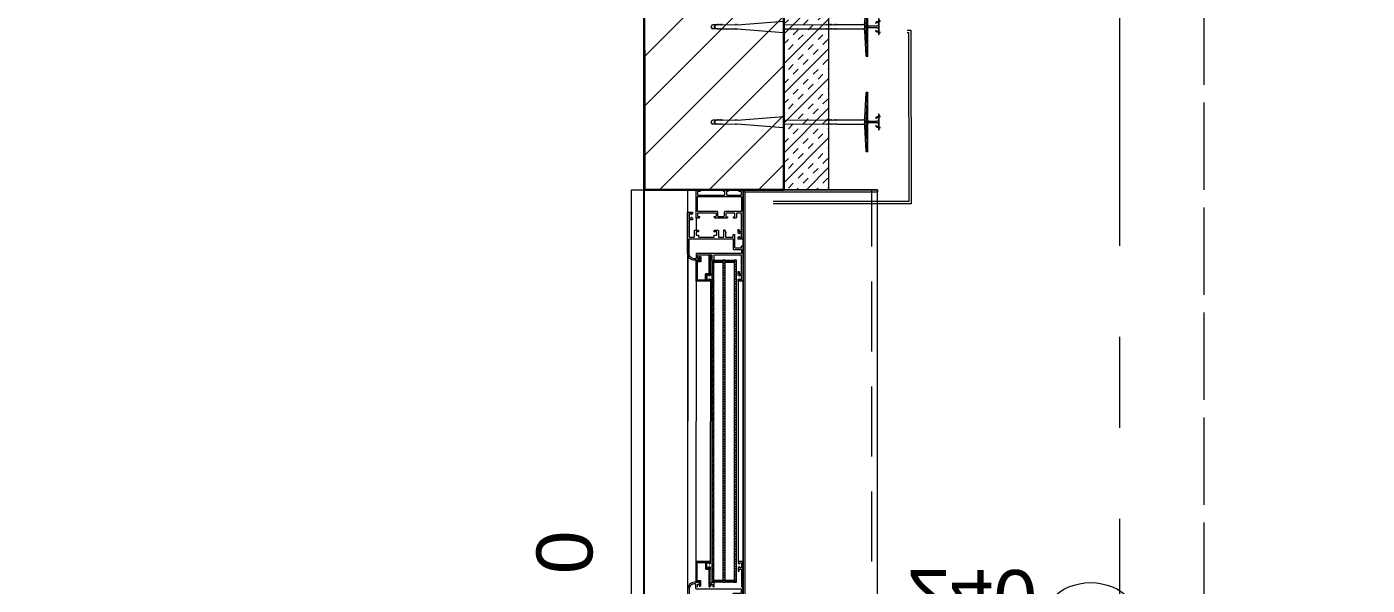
# Model space of a CAD drawing. Header units: centimetres. Extents: x 86156 to 91557, y -55119 to -48172.
# Drawn here: x 90123.5 to 90363, y -53252.9 to -53153.3 of the extents above; entities that cross this region are included whole.
import ezdxf

# ---------------------------------------------------------------- set-up
doc = ezdxf.new("R2010")
doc.units = ezdxf.units.CM
doc.header["$LTSCALE"] = 50
doc.header["$MEASUREMENT"] = 0
for name, pattern in [('AUSGEZOGEN', [0]), ('AXES', [2, 1.25, -0.25, 0.25, -0.25]), ('CACHE', [0.375, 0.25, -0.125]), ('CORNER', [20, 0, -20])]:
    doc.linetypes.add(name, pattern=pattern)
doc.layers.get('0').update_dxf_attribs({"color": 8})
doc.layers.add('AXES', color=10, linetype='AXES')
for name, color, linetype, lineweight in [('BETON CACHE', 4, 'CACHE', 5), ('BETON HACHURE', 253, 'Continuous', 13), ('ISOLATION', 252, 'Continuous', 0), ('MACONNERIE COUPE', 7, 'Continuous', 30), ('MACONNERIE HACHURE', 253, 'Continuous', 13), ('WD_Corner', 154, 'Continuous', 5), ('WD_Dowel', 154, 'Continuous', 5), ('WD_Text_Legende', 154, 'AUSGEZOGEN', 5), ('WINDOWS', 21, 'Continuous', 5)]:
    doc.layers.add(name, color=color, linetype=linetype, lineweight=lineweight)
doc.layers.add('FMULT', color=150, linetype='Continuous', plot=False)
doc.layers.add('WD_Assist1', color=6, linetype='CORNER', lineweight=0, plot=False)
doc.styles.add('GENERATED_STYLE_1', font='arial.ttf')

# ---------------------------------------------------------------- blocks, each defined once
blk = doc.blocks.new('A$Ccef6f35f')
at = {"layer": 'AXES', "lineweight": 5, "ltscale": 1.3}
blk.add_line((2040, -4150), (2040, -1058.41), dxfattribs=at)
blk = doc.blocks.new('DRITARE POS 3')
at = {"layer": 'WINDOWS', "transparency": 33554559}
h = blk.add_hatch(dxfattribs=at)
h.set_pattern_fill('ANSI31', color=256, angle=450)
h.set_pattern_definition([(135, (-46708.71279, -43842.46996), (-0.08838834765, -0.08838834765), [])])
h.paths.add_polyline_path([(-1.74, -12.58), (-1.74, -12.64), (-2.09, -12.64, -0.414214), (-2.15, -12.58), (-2.15, -12.21, -0.247394), (-2.13, -12.16, 1.657435), (-2.37, -12.03), (-2.37, -12.77, 0.414214), (-2.28, -12.86), (-1.81, -12.86, -0.414214), (-1.72, -12.95), (-1.72, -16, -0.414214), (-1.81, -16.09), (-3.16, -16.09, -0.414214), (-3.22, -16.03), (-3.22, -15.03, 0.414214), (-3.31, -14.93), (-3.76, -14.93, -0.414214), (-3.82, -14.88), (-3.82, -11.74, 0.737396), (-3.99, -11.69), (-4.23, -12.04, 0.603122), (-4.15, -12.19), (-4.08, -12.19, -0.414214), (-4.02, -12.25), (-4.02, -14.93), (-4.06, -14.93, 0.414214), (-4.12, -14.99), (-4.12, -15.19, 0.250765), (-4.09, -15.24), (-3.92, -15.37, 0.599022), (-3.84, -15.33), (-3.84, -15.25, -0.414214), (-3.78, -15.19), (-3.52, -15.19, -0.414214), (-3.46, -15.25), (-3.46, -16, -0.414214), (-3.52, -16.05), (-3.78, -16.05, -0.414214), (-3.84, -16), (-3.84, -15.92, 0.599022), (-3.92, -15.88), (-4.09, -16.01, 0.250765), (-4.12, -16.05), (-4.12, -16.26, 0.414214), (-4.06, -16.31), (-1.55, -16.31, 0.414214), (-1.5, -16.26), (-1.5, -12.64), (-1.5, -12.58)])
at = {"layer": 'WINDOWS'}
h = blk.add_hatch(dxfattribs=at)
h.set_pattern_fill('ANSI31', color=140, scale=2.5, angle=450)
h.set_pattern_definition([(135, (-46708.9128, -43842.58123), (-0.2209708691, -0.2209708691), [])])
h.paths.add_polyline_path([(-8.71, -70.07), (-8.71, -12.58), (-8.31, -12.58), (-8.31, -70.07)])
h.paths.add_polyline_path([(-6.71, -70.07), (-6.71, -12.58), (-6.31, -12.58), (-6.31, -70.07)])
h.paths.add_polyline_path([(-4.71, -70.07), (-4.71, -12.58), (-4.31, -12.58), (-4.31, -70.07)])
at = {"layer": 'WINDOWS', "transparency": 33554559}
h = blk.add_hatch(dxfattribs=at)
h.set_pattern_fill('ANSI31', color=140, angle=450)
h.set_pattern_definition([(135, (-46708.90849, -43825.58123), (-0.08838834765, -0.08838834765), [])])
h.paths.add_polyline_path([(-6.71, -12.58), (-8.31, -12.58), (-8.31, -12.98), (-6.71, -12.98)])
h.paths.add_polyline_path([(-4.71, -12.58), (-6.31, -12.58), (-6.31, -12.98), (-4.71, -12.98)])
h.paths.add_polyline_path([(-6.71, -69.67), (-8.31, -69.67), (-8.31, -70.07), (-6.71, -70.07)])
h.paths.add_polyline_path([(-4.71, -69.67), (-6.31, -69.67), (-6.31, -70.07), (-4.71, -70.07)])
h = blk.add_hatch(dxfattribs=at)
h.set_pattern_fill('ANSI31', color=256, angle=450)
h.set_pattern_definition([(135, (-46708.70849, -43842.58123), (-0.08838834765, -0.08838834765), [])])
h.paths.add_polyline_path([(-1.49, -66.39, 0.414214), (-1.55, -66.33), (-4.06, -66.33, 0.414214), (-4.11, -66.39), (-4.11, -66.59, 0.250765), (-4.09, -66.64), (-3.92, -66.77, 0.599022), (-3.83, -66.72), (-3.83, -66.65, -0.414214), (-3.78, -66.59), (-3.51, -66.59, -0.414214), (-3.46, -66.65), (-3.46, -67.39, -0.414214), (-3.51, -67.45), (-3.78, -67.45, -0.414214), (-3.83, -67.39), (-3.83, -67.32, 0.599022), (-3.92, -67.27), (-4.09, -67.4, 0.250765), (-4.11, -67.45), (-4.11, -67.66, 0.414214), (-4.06, -67.71), (-4.02, -67.71), (-4.02, -70.4, -0.414214), (-4.07, -70.46), (-4.15, -70.46, 0.603122), (-4.23, -70.6), (-3.98, -70.96, 0.737396), (-3.81, -70.9), (-3.81, -67.77, -0.414214), (-3.76, -67.71), (-3.31, -67.71, 0.414214), (-3.22, -67.62), (-3.22, -66.61, -0.414214), (-3.16, -66.55), (-1.81, -66.55, -0.414214), (-1.72, -66.65), (-1.72, -69.69, -0.414214), (-1.81, -69.78), (-2.28, -69.78, 0.414214), (-2.37, -69.88), (-2.37, -70.61, 1.657435), (-2.12, -70.48, -0.247394), (-2.15, -70.44), (-2.15, -70.06, -0.414214), (-2.09, -70.01), (-1.74, -70.01), (-1.74, -70.06), (-1.49, -70.06), (-1.49, -70.01)])
at = {"layer": 'WINDOWS', "color": 165, "linetype": 'CACHE'}
blk.add_line((-32.9, -160.11), (-32.9, 0), dxfattribs=at)
at = {"layer": 'WINDOWS'}
for p, q in [((-1.5, -4.97), (-1.5, -7.22)), ((-9.9, -8.75), (-9.9, -10.08)), ((-0.01, -11.48), (0, -71.24)), ((-9.89, -16.28), (-9.89, -66.39)), ((-9, -16.26), (-9, -66.39)), ((-4.11, -66.39), (-4.12, -16.26)), ((-1.5, -16.26), (-1.49, -66.39))]:
    blk.add_line(p, q, dxfattribs=at)
at = {"layer": 'WINDOWS', "color": 165}
for points in [[(-9.9, 0), (-9.9, -160.11), (-33.9, -160.11), (-33.9, 0)], [(-9.9, 0), (-33.9, 0), (-33.9, -0.4), (-10.3, -0.4)], [(-10.3, -159.71), (-10.3, -0.4), (-9.9, 0), (-9.9, -160.11)], [(0, 0), (0, -160.11), (10, -160.11), (10, 0)]]:
    blk.add_lwpolyline(points, close=True, dxfattribs=at)
at = {"layer": 'WINDOWS'}
for points in [[(-7.08, -5), (-7.02, -5.06, 0.198912), (-6.98, -5.08), (-4.97, -5.08, 0.198912), (-4.93, -5.06), (-4.78, -4.91, 0.198912), (-4.76, -4.87), (-4.76, -4.8, 0.414214), (-4.82, -4.74), (-5.01, -4.74, -0.340481), (-5.14, -4.65), (-5.14, -4.24, -0.414214), (-5.04, -4.14), (-1.87, -4.14, -0.414214), (-1.78, -4.24), (-1.78, -4.65, -0.414214), (-1.87, -4.74), (-2.09, -4.74, 0.414214), (-2.15, -4.8), (-2.15, -4.87, 0.198912), (-2.13, -4.91), (-1.98, -5.06, 0.198912), (-1.94, -5.08), (-1.55, -5.08, 0.414214), (-1.5, -5.02), (-1.5, -0.06, 0.414214), (-1.55, 0), (-2.13, 0, 0.322823), (-2.19, -0.04), (-2.24, -0.21, 0.511918), (-2.19, -0.28), (-1.87, -0.28, -0.414214), (-1.78, -0.37), (-1.78, -0.84, -0.414214), (-1.87, -0.93), (-6.57, -0.93, -0.414214), (-6.67, -0.84), (-6.67, -0.37, -0.414214), (-6.57, -0.28), (-6.44, -0.28, 0.511918), (-6.39, -0.21), (-6.45, -0.04, 0.322823), (-6.5, 0), (-7.12, 0, 0.322823), (-7.17, -0.04), (-7.23, -0.21, 0.511918), (-7.17, -0.28), (-7.04, -0.28, -0.414214), (-6.95, -0.37), (-6.95, -0.84, -0.414214), (-7.04, -0.93), (-9.52, -0.93, -0.414214), (-9.62, -0.84), (-9.62, -0.37, -0.414214), (-9.52, -0.28), (-9.21, -0.28, 0.511918), (-9.15, -0.21), (-9.21, -0.04, 0.322823), (-9.26, 0), (-9.84, 0, 0.414214), (-9.9, -0.06), (-9.9, -8.75, 0.414214), (-9.84, -8.81), (-9.06, -8.81, 0.414214), (-9, -8.75), (-9, -8.51, 0.250765), (-9.03, -8.47), (-9.19, -8.35, 0.599022), (-9.28, -8.4), (-9.28, -8.51, -0.414214), (-9.34, -8.57), (-9.6, -8.57, -0.414214), (-9.65, -8.51), (-9.65, -7.73, -0.414214), (-9.6, -7.67), (-9.34, -7.67, -0.414214), (-9.28, -7.73), (-9.28, -7.8, 0.599022), (-9.19, -7.85), (-9.03, -7.74, 0.250765), (-9, -7.69), (-9, -7.16, 1), (-9.21, -7.16), (-9.21, -7.37, -0.414214), (-9.26, -7.43), (-9.56, -7.43, -0.414214), (-9.62, -7.37), (-9.62, -4.2, -0.414214), (-9.56, -4.14), (-8.83, -4.14, -0.414214), (-8.74, -4.24), (-8.74, -4.89, 0.414214), (-8.55, -5.08), (-8.3, -5.08, 0.198912), (-8.26, -5.06), (-8.2, -5, 0.198912), (-8.18, -4.96), (-8.18, -4.85, 0.414214), (-8.24, -4.8), (-8.4, -4.8, -0.414214), (-8.46, -4.74), (-8.46, -4.24, -0.414214), (-8.37, -4.14), (-6.91, -4.14, -0.414214), (-6.82, -4.24), (-6.82, -4.74, -0.414214), (-6.87, -4.8), (-7.04, -4.8, 0.414214), (-7.1, -4.85), (-7.1, -4.96, 0.198912)], [(0, -4.01, 0.414214), (-0.06, -3.96), (-0.84, -3.96, 0.414214), (-0.9, -4.01), (-0.9, -4.22, 0.250765), (-0.88, -4.27), (-0.71, -4.4, 0.599022), (-0.62, -4.35), (-0.62, -4.26, -0.414214), (-0.56, -4.2), (-0.3, -4.2, -0.414214), (-0.25, -4.26), (-0.25, -5.04, -0.414214), (-0.3, -5.1), (-0.56, -5.1, -0.414214), (-0.62, -5.04), (-0.62, -4.95, 0.599022), (-0.71, -4.9), (-0.88, -5.03, 0.250765), (-0.9, -5.08), (-0.9, -5.28, 0.414214), (-0.84, -5.34), (-0.34, -5.34, -0.414214), (-0.28, -5.39), (-0.28, -8.34, -0.414214), (-0.38, -8.44), (-1.12, -8.44, -0.414214), (-1.22, -8.34), (-1.22, -7.32, 0.414214), (-1.31, -7.22), (-1.87, -7.22, 0.414214), (-1.96, -7.32), (-1.96, -7.45, 0.414214), (-1.91, -7.5), (-1.55, -7.5, -0.414214), (-1.5, -7.56), (-1.5, -8.01, -0.414214), (-1.55, -8.06), (-1.91, -8.06, 0.414214), (-1.96, -8.12), (-1.96, -8.38, -0.414214), (-2.02, -8.44), (-4.71, -8.44, -0.414214), (-4.76, -8.38), (-4.76, -8.12, 0.414214), (-4.82, -8.06), (-5.17, -8.06, -0.414214), (-5.23, -8.01), (-5.23, -7.56, -0.414214), (-5.17, -7.5), (-4.82, -7.5, 0.414214), (-4.76, -7.45), (-4.76, -7.32, 0.414214), (-4.86, -7.22), (-5.42, -7.22, 0.414214), (-5.51, -7.32), (-5.51, -8.34, -0.414214), (-5.6, -8.44), (-6.39, -8.44, -0.414214), (-6.48, -8.34), (-6.48, -7.22, 0.809546), (-6.66, -7.19), (-6.85, -7.61, 0.543142), (-6.8, -7.69, -0.414214), (-6.74, -7.75), (-6.74, -8.34, -0.414214), (-6.84, -8.44), (-8.07, -8.44, -0.414214), (-8.12, -8.38), (-8.12, -8.03, 0.414214), (-8.18, -7.97), (-8.35, -7.97, 0.414214), (-8.4, -8.03), (-8.4, -10.25, -0.414214), (-8.5, -10.34), (-9.56, -10.34, -0.414214), (-9.62, -10.29), (-9.62, -10.08, 0.414214), (-9.67, -10.02), (-9.84, -10.02, 0.414214), (-9.9, -10.08), (-9.9, -16.26, 0.414214), (-9.84, -16.31), (-9.06, -16.31, 0.414214), (-9, -16.26), (-9, -16.05, 0.250765), (-9.03, -16.01), (-9.19, -15.88, 0.599022), (-9.28, -15.92), (-9.28, -16.02, -0.414214), (-9.34, -16.07), (-9.6, -16.07, -0.414214), (-9.65, -16.02), (-9.65, -15.23, -0.414214), (-9.6, -15.18), (-9.34, -15.18, -0.414214), (-9.28, -15.23), (-9.28, -15.33, 0.599022), (-9.19, -15.37), (-9.03, -15.24, 0.250765), (-9, -15.19), (-9, -14.62, 0.414214), (-9.06, -14.56), (-9.15, -14.56, 0.414214), (-9.21, -14.62), (-9.21, -14.88, -0.414214), (-9.26, -14.93), (-9.56, -14.93, -0.414214), (-9.62, -14.88), (-9.62, -11.7, -0.414214), (-9.56, -11.65), (-4.73, -11.65, -0.414214), (-4.68, -11.7), (-4.68, -12.53, 0.414214), (-4.62, -12.58), (-4.23, -12.58, 0.198912), (-4.19, -12.56), (-4.04, -12.41, 0.198912), (-4.02, -12.37), (-4.02, -12.3, 0.414214), (-4.08, -12.25), (-4.3, -12.25, -0.414214), (-4.4, -12.15), (-4.4, -11.74, -0.414214), (-4.3, -11.65), (-1.87, -11.65, -0.414214), (-1.78, -11.74), (-1.78, -12.15, -0.414214), (-1.87, -12.25), (-2.09, -12.25, 0.414214), (-2.15, -12.3), (-2.15, -12.37, 0.198912), (-2.13, -12.41), (-1.98, -12.56, 0.198912), (-1.94, -12.58), (-1.22, -12.58, 0.414214), (0, -11.37)], [(-1.5, -12.21, 0.414214), (-1.4, -12.3), (-1.18, -12.3), (-1.18, -12.3, 0.414214), (-0.28, -11.37), (-0.28, -8.77, 0.414214), (-0.34, -8.72), (-8.07, -8.72, 0.414214), (-8.12, -8.77), (-8.12, -10.53, -0.414214), (-8.22, -10.62), (-9.52, -10.62, 0.414214), (-9.62, -10.71), (-9.62, -11.27, 0.414214), (-9.52, -11.37), (-1.59, -11.37, -0.414214), (-1.5, -11.46)], [(-1.74, -12.64), (-2.09, -12.64, -0.414214), (-2.15, -12.58), (-2.15, -12.21, -0.247394), (-2.13, -12.16, 1.657435), (-2.37, -12.03), (-2.37, -12.77, 0.414214), (-2.28, -12.86), (-1.81, -12.86, -0.414214), (-1.72, -12.95), (-1.72, -16, -0.414214), (-1.81, -16.09), (-3.16, -16.09, -0.414214), (-3.22, -16.03), (-3.22, -15.03, 0.414214), (-3.31, -14.93), (-3.76, -14.93, -0.414214), (-3.82, -14.88), (-3.82, -11.74, 0.737396), (-3.99, -11.69), (-4.23, -12.04, 0.603122), (-4.15, -12.19), (-4.08, -12.19, -0.414214), (-4.02, -12.25), (-4.02, -14.93), (-4.06, -14.93, 0.414214), (-4.12, -14.99), (-4.12, -15.19, 0.250765), (-4.09, -15.24), (-3.92, -15.37, 0.599022), (-3.84, -15.33), (-3.84, -15.25, -0.414214), (-3.78, -15.19), (-3.52, -15.19, -0.414214), (-3.46, -15.25), (-3.46, -16, -0.414214), (-3.52, -16.05), (-3.78, -16.05, -0.414214), (-3.84, -16), (-3.84, -15.92, 0.599022), (-3.92, -15.88), (-4.09, -16.01, 0.250765), (-4.12, -16.05), (-4.12, -16.26, 0.414214), (-4.06, -16.31), (-1.55, -16.31, 0.414214), (-1.5, -16.26), (-1.5, -12.64), (-1.5, -12.58), (-1.74, -12.58)], [(-1.49, -70.44, -0.414214), (-1.4, -70.35), (-1.18, -70.35), (-1.18, -70.35, -0.414214), (-0.28, -71.28), (-0.28, -73.88, -0.414214), (-0.34, -73.93), (-8.06, -73.93, -0.414214), (-8.12, -73.88), (-8.12, -72.12, 0.414214), (-8.21, -72.03), (-9.52, -72.03, -0.414214), (-9.61, -71.94), (-9.61, -71.38, -0.414214), (-9.52, -71.28), (-1.59, -71.28, 0.414214), (-1.49, -71.19)]]:
    blk.add_lwpolyline(points, format="xyb", close=True, dxfattribs=at)
for points in [[(-9.9, -160.11), (-9.9, 0), (0, 0), (0, -160.11)], [(-1.78, -1.27), (-1.83, -1.21), (-9.56, -1.21), (-9.62, -1.27), (-9.62, -3.81), (-9.56, -3.86), (-6.63, -3.86), (-6.54, -3.96), (-6.54, -4.7), (-6.44, -4.8), (-5.51, -4.8), (-5.42, -4.7), (-5.42, -3.96), (-5.32, -3.86), (-1.83, -3.86), (-1.78, -3.81)]]:
    blk.add_lwpolyline(points, close=True, dxfattribs=at)
at = {"layer": 'WINDOWS', "color": 140}
for points in [[(-8.71, -70.07), (-8.71, -12.58), (-8.31, -12.58), (-8.31, -70.07)], [(-6.71, -12.58), (-8.31, -12.58), (-8.31, -12.98), (-6.71, -12.98)], [(-6.71, -70.07), (-6.71, -12.58), (-6.31, -12.58), (-6.31, -70.07)], [(-4.71, -12.58), (-6.31, -12.58), (-6.31, -12.98), (-4.71, -12.98)], [(-4.71, -70.07), (-4.71, -12.58), (-4.31, -12.58), (-4.31, -70.07)], [(-6.71, -69.67), (-8.31, -69.67), (-8.31, -70.07), (-6.71, -70.07)], [(-4.71, -69.67), (-6.31, -69.67), (-6.31, -70.07), (-4.71, -70.07)]]:
    blk.add_lwpolyline(points, close=True, dxfattribs=at)
at = {"layer": 'WINDOWS'}
for points in [[(-9.89, -72.57), (-9.89, -66.39, -0.414214), (-9.84, -66.34), (-9.05, -66.34, -0.414214), (-9, -66.39), (-9, -66.6, -0.250765), (-9.02, -66.64), (-9.19, -66.77, -0.599022), (-9.28, -66.73), (-9.28, -66.63, 0.414214), (-9.33, -66.58), (-9.59, -66.58, 0.414214), (-9.65, -66.63), (-9.65, -67.42, 0.414214), (-9.59, -67.47), (-9.33, -67.47, 0.414214), (-9.28, -67.42), (-9.28, -67.32, -0.599022), (-9.19, -67.28), (-9.02, -67.41, -0.250765), (-9, -67.46), (-9, -68.03, -0.414214), (-9.05, -68.09), (-9.15, -68.09, -0.414214), (-9.2, -68.03), (-9.2, -67.77, 0.414214), (-9.26, -67.72), (-9.56, -67.72, 0.414214), (-9.61, -67.77), (-9.61, -70.95, 0.414214)], [(-4.76, -70.95), (-4.76, -70.12, -0.414214), (-4.71, -70.07), (-4.32, -70.07, -0.198912), (-4.28, -70.09), (-4.13, -70.24, -0.198912), (-4.11, -70.28), (-4.11, -70.35, -0.414214), (-4.17, -70.4), (-4.39, -70.4, 0.414214), (-4.48, -70.5), (-4.48, -70.91, 0.414214)], [(-1.77, -70.91), (-1.77, -70.5, 0.414214), (-1.87, -70.4), (-2.09, -70.4, -0.414214), (-2.15, -70.35), (-2.15, -70.28, -0.198912), (-2.13, -70.24), (-1.98, -70.09, -0.198912), (-1.94, -70.07), (-1.21, -70.07, -0.414214), (0, -71.28)], [(-4.23, -70.6, -0.603122), (-4.15, -70.46), (-4.07, -70.46, 0.414214), (-4.02, -70.4), (-4.02, -67.71), (-4.06, -67.71, -0.414214), (-4.11, -67.66), (-4.11, -67.45, -0.250765), (-4.09, -67.4), (-3.92, -67.27, -0.599022), (-3.83, -67.32), (-3.83, -67.39, 0.414214), (-3.78, -67.45), (-3.51, -67.45, 0.414214), (-3.46, -67.39), (-3.46, -66.65, 0.414214), (-3.51, -66.59), (-3.78, -66.59, 0.414214), (-3.83, -66.65), (-3.83, -66.72, -0.599022), (-3.92, -66.77), (-4.09, -66.64, -0.250765), (-4.11, -66.59), (-4.11, -66.39, -0.414214), (-4.06, -66.33), (-1.55, -66.33, -0.414214), (-1.49, -66.39), (-1.49, -70.01), (-1.49, -70.06), (-1.74, -70.06), (-1.74, -70.01), (-2.09, -70.01, 0.414214), (-2.15, -70.06), (-2.15, -70.44, 0.247394), (-2.12, -70.48, -1.657435), (-2.37, -70.61), (-2.37, -69.88, -0.414214), (-2.28, -69.78), (-1.81, -69.78, 0.414214), (-1.72, -69.69), (-1.72, -66.65, 0.414214), (-1.81, -66.55), (-3.16, -66.55, 0.414214), (-3.22, -66.61), (-3.22, -67.62, -0.414214), (-3.31, -67.71), (-3.76, -67.71, 0.414214), (-3.81, -67.77), (-3.81, -70.9, -0.737396)]]:
    blk.add_lwpolyline(points, format="xyb", dxfattribs=at)
at = {"layer": 'WINDOWS', "color": 165}
blk.add_lwpolyline([(-71.99, -70.11, 1), (-71.99, -90.11, 1)], format="xyb", close=True, dxfattribs=at)
at = {"layer": 'WINDOWS', "color": 165, "char_height": 10, "attachment_point": 7, "style": 'GENERATED_STYLE_1'}
for s, insert, rotation in [('\\A1;\\pt0;P{\\H0.6x;neto}= 0', (27.15, -106.27), 90), ('\\A1;\\pt0;240{\\H0.66x;\\S^  ;}', (-39.11, -64.94), 180)]:
    blk.add_mtext(s, dxfattribs=dict(at, insert=insert, rotation=rotation))
blk = doc.blocks.new('ankeri')
at = {"layer": 'WD_Assist1'}
for p, q in [((-2.32, 5.2), (-2.54, 0.59)), ((-2.22, 5.3), (-2.32, 5.2)), ((-2, 5.3), (-2.22, 5.3)), ((-2, -5.3), (-2, 5.3)), ((-29.75, 0.39), (-30, 0)), ((-30, 0), (-29.75, -0.39)), ((-2.76, 0.39), (-29.75, 0.39)), ((-2.54, 0.59), (-2.76, 0.39)), ((-29.75, -0.39), (-2.76, -0.39)), ((-2.76, -0.39), (-2.54, -0.59)), ((-2.54, -0.59), (-2.32, -5.2)), ((-2.32, -5.2), (-2.22, -5.3)), ((-2.22, -5.3), (-2, -5.3))]:
    blk.add_line(p, q, dxfattribs=at)
at = {"layer": 'WD_Corner', "lineweight": 5}
blk.add_lwpolyline([(-2, 0.1), (-1.85, 0.1, -1), (-1.75, 0.1), (-0.25, 0.1, 0.185242), (-0.1, 0.55), (-0.1, 0.72), (-0.15, 0.73), (-0.15, 0.74), (-0.1, 0.75), (-0.1, 0.85), (-0.3, 0.85), (-0.3, 0.8), (-0.32, 0.8), (-0.33, 0.85), (-0.38, 0.85), (-0.5, 0.73), (-0.47, 0.68), (-0.48, 0.68), (-0.53, 0.7), (-0.54, 0.69), (-0.51, 0.65), (-0.54, 0.62), (-0.61, 0.69), (-0.4, 0.9), (-0.1, 0.9), (-0.1, 1.4), (0, 1.4), (0.05, 1.2), (0, 1.2), (0.05, 1.1), (0, 1.1), (0.25, 1), (0, 1), (0, -1), (0.25, -1), (0, -1.1), (0.05, -1.1), (0, -1.2), (0.05, -1.2), (0, -1.4), (-0.1, -1.4), (-0.1, -0.9), (-0.4, -0.9), (-0.61, -0.69), (-0.54, -0.62), (-0.51, -0.65), (-0.54, -0.69), (-0.53, -0.7), (-0.48, -0.68), (-0.47, -0.68), (-0.5, -0.73), (-0.38, -0.85), (-0.33, -0.85), (-0.32, -0.8), (-0.3, -0.8), (-0.3, -0.85), (-0.1, -0.85), (-0.1, -0.75), (-0.15, -0.74), (-0.15, -0.73), (-0.1, -0.72), (-0.1, -0.55, 0.185242), (-0.25, -0.1), (-1.75, -0.1, -1), (-1.85, -0.1), (-2, -0.1)], format="xyb", close=True, dxfattribs=at)
at = {"layer": 'WD_Dowel'}
for p, q in [((-2.32, 5.2), (-2.54, 0.74)), ((-2, 5.3), (-2.22, 5.3)), ((-2.11, 5.3), (-2.11, -5.3)), ((-2, 5.3), (-2, -5.3)), ((-2.11, 2.94), (-2.32, 2.94)), ((-2.32, 2.94), (-2.32, 0.74)), ((-29.75, 0.39), (-30, 0)), ((-30, 0), (-29.75, -0.39)), ((-28.88, 0.39), (-29.75, 0.39)), ((-29.47, 0.05), (-29.25, 0.09)), ((-29.47, 0.05), (-29.47, -0.05)), ((-29.25, 0.29), (-29.04, 0.37)), ((-29.25, 0.29), (-29.25, -0.29)), ((-28.88, 0.39), (-29.04, 0.34)), ((-29.04, 0.34), (-29.04, 0.37)), ((-28.82, 0.39), (-28.88, 0.39)), ((-28.82, 0.39), (-28.82, 0.34)), ((-28.82, 0.34), (-28.66, 0.39)), ((-28.61, 0.39), (-28.66, 0.39)), ((-28.61, 0.39), (-28.66, 0.39)), ((-28.61, 0.39), (-28.61, 0.34)), ((-28.61, 0.34), (-28.44, 0.39)), ((-28.39, 0.39), (-28.44, 0.39)), ((-28.39, 0.39), (-28.39, 0.34)), ((-28.39, 0.34), (-28.23, 0.39)), ((-28.17, 0.39), (-28.23, 0.39)), ((-28.17, 0.39), (-28.17, 0.34)), ((-28.17, 0.34), (-28.01, 0.39)), ((-27.96, 0.39), (-28.01, 0.39)), ((-27.96, 0.39), (-27.96, 0.34)), ((-27.96, 0.34), (-25.61, 0.39)), ((-25.56, 0.39), (-25.61, 0.39)), ((-25.56, 0.39), (-25.56, 0.34)), ((-25.56, 0.34), (-25.4, 0.39)), ((-25.34, 0.39), (-25.4, 0.39)), ((-25.34, 0.34), (-17.05, 0.99)), ((-25.34, 0.39), (-25.34, 0.34)), ((-17, 0.99), (-17.05, 0.99)), ((-17, 0.99), (-17, 0.34)), ((-17, 0.34), (-9.36, 0.39)), ((-9.3, 0.39), (-9.36, 0.39)), ((-9.3, 0.39), (-9.3, 0.34)), ((-9.3, 0.34), (-9.14, 0.39)), ((-9.09, 0.39), (-9.14, 0.39)), ((-9.09, 0.39), (-9.09, 0.34)), ((-9.09, 0.34), (-8.93, 0.39)), ((-8.87, 0.39), (-8.93, 0.39)), ((-8.87, 0.39), (-8.87, 0.34)), ((-8.87, 0.34), (-8.71, 0.39)), ((-8.66, 0.39), (-8.71, 0.39)), ((-8.66, 0.39), (-8.66, 0.34)), ((-8.66, 0.34), (-8.5, 0.39)), ((-8.44, 0.39), (-8.5, 0.39)), ((-8.44, 0.39), (-8.44, 0.34)), ((-8.44, 0.34), (-8.28, 0.39)), ((-8.23, 0.39), (-8.28, 0.39)), ((-8.23, 0.39), (-8.23, 0.34)), ((-8.23, 0.34), (-8.06, 0.39)), ((-8.01, 0.39), (-8.06, 0.39)), ((-8.01, 0.39), (-8.01, 0.34)), ((-8.01, 0.34), (-7.85, 0.39)), ((-7.79, 0.39), (-7.85, 0.39)), ((-7.79, 0.39), (-7.79, 0.34)), ((-7.79, 0.34), (-7.63, 0.39)), ((-7.58, 0.39), (-7.63, 0.39)), ((-7.58, 0.39), (-7.58, 0.34)), ((-7.58, 0.34), (-7.42, 0.39)), ((-7.42, 0.39), (-2.76, 0.39)), ((-2.54, 0.74), (-2.54, -0.74)), ((-2.54, 0.74), (-2.11, 0.74)), ((-2.11, 0.1), (-2.54, 0.1)), ((-2.32, 0.1), (-2.32, 0.74)), ((-29.75, -0.39), (-28.88, -0.39)), ((-29.25, -0.1), (-29.47, -0.05)), ((-29.25, -0.29), (-29.04, -0.37)), ((-29.04, -0.37), (-29.04, -0.34)), ((-29.04, -0.34), (-28.88, -0.39)), ((-28.82, -0.39), (-28.88, -0.39)), ((-28.82, -0.39), (-28.82, -0.34)), ((-28.82, -0.34), (-28.66, -0.39)), ((-28.61, -0.39), (-28.66, -0.39)), ((-28.61, -0.39), (-28.61, -0.34)), ((-28.61, -0.34), (-28.44, -0.39)), ((-28.39, -0.39), (-28.44, -0.39)), ((-28.39, -0.39), (-28.39, -0.34)), ((-28.39, -0.34), (-28.23, -0.39)), ((-28.17, -0.39), (-28.23, -0.39)), ((-28.17, -0.39), (-28.17, -0.34)), ((-28.17, -0.34), (-28.01, -0.39)), ((-27.96, -0.39), (-28.01, -0.39)), ((-27.96, -0.39), (-27.96, -0.34)), ((-27.96, -0.34), (-25.61, -0.39)), ((-25.56, -0.39), (-25.61, -0.39)), ((-25.56, -0.39), (-25.56, -0.34)), ((-25.56, -0.34), (-25.4, -0.39)), ((-25.34, -0.39), (-25.4, -0.39)), ((-25.34, -0.39), (-25.34, -0.34)), ((-25.34, -0.34), (-17.05, -0.99)), ((-17, -0.99), (-17.05, -0.99)), ((-17, -0.99), (-17, -0.34)), ((-17, -0.34), (-9.36, -0.39)), ((-9.3, -0.39), (-9.36, -0.39)), ((-9.3, -0.39), (-9.3, -0.34)), ((-9.3, -0.34), (-9.14, -0.39)), ((-9.09, -0.39), (-9.14, -0.39)), ((-9.09, -0.39), (-9.09, -0.34)), ((-9.09, -0.34), (-8.93, -0.39)), ((-8.87, -0.39), (-8.93, -0.39)), ((-8.87, -0.39), (-8.87, -0.34)), ((-8.87, -0.34), (-8.71, -0.39)), ((-8.66, -0.39), (-8.71, -0.39)), ((-8.66, -0.39), (-8.66, -0.34)), ((-8.66, -0.34), (-8.5, -0.39)), ((-8.44, -0.39), (-8.5, -0.39)), ((-8.44, -0.39), (-8.44, -0.34)), ((-8.44, -0.34), (-8.28, -0.39)), ((-8.23, -0.39), (-8.28, -0.39)), ((-8.23, -0.39), (-8.23, -0.34)), ((-8.23, -0.34), (-8.06, -0.39)), ((-8.01, -0.39), (-8.06, -0.39)), ((-8.01, -0.39), (-8.01, -0.34)), ((-8.01, -0.34), (-7.85, -0.39)), ((-7.79, -0.39), (-7.85, -0.39)), ((-7.79, -0.39), (-7.79, -0.34)), ((-7.79, -0.34), (-7.63, -0.39)), ((-7.58, -0.39), (-7.63, -0.39)), ((-7.58, -0.39), (-7.58, -0.34)), ((-7.58, -0.34), (-7.42, -0.39)), ((-7.42, -0.39), (-2.76, -0.39)), ((-2.11, -0.1), (-2.54, -0.1)), ((-2.54, -0.74), (-2.11, -0.74)), ((-2.54, -0.74), (-2.32, -5.2)), ((-2.32, -0.74), (-2.32, -0.1)), ((-2.22, -2.94), (-2.32, -0.74)), ((-2.11, -2.94), (-2.22, -2.94)), ((-2, -5.3), (-2.22, -5.3))]:
    blk.add_line(p, q, dxfattribs=at)
for centre, major_axis, start_param, end_param in [((-2.22, 5.2), (0.108, 0), 1.570796, 3.141593), ((-2.76, 0.59), (0.216, 0), -1.570795, 0), ((-2.76, -0.59), (-0.216, 0), 3.141593, 4.712389), ((-2.22, -5.2), (0.108, 0), 3.141593, 4.712389)]:
    blk.add_ellipse(centre, major_axis=major_axis, ratio=0.909091, start_param=start_param, end_param=end_param, dxfattribs=at)

msp = doc.modelspace()

# ---------------------------------------------------------------- hatches: boundary and pattern name
at = {"layer": 'BETON HACHURE', "ltscale": 0.5, "transparency": 33554559}
h = msp.add_hatch(color=256, dxfattribs=at)
h.dxf.hatch_style = 1
h.paths.add_polyline_path([(89857.95, -49968.55), (89601.54, -49712.14), (89017.58, -49863.16), (88999.75, -49863.16), (88314.75, -49713.17), (88293.27, -49713.16), (87031.8, -49846.89), (86857.57, -50021.45), (86757.23, -51272.48), (86839.4, -52045.38), (86669.47, -52571.17), (86746.67, -53900.72), (86983.5, -54130.12), (88279.55, -54131.55), (88279.55, -54261.56), (89504.55, -54261.56), (89504.55, -54401.56), (90492.95, -54401.56), (90492.95, -51921.06), (89857.95, -51772.6)])
h.paths.add_polyline_path([(89837.95, -51788.46), (90472.95, -51936.92), (90472.95, -54381.56), (89524.55, -54381.56), (89524.55, -54241.56), (88299.55, -54241.56), (88299.55, -54111.57), (86991.6, -54110.13), (86766.18, -53891.78), (86689.65, -52573.76), (86859.73, -52047.49), (86777.31, -51272.22), (86876.91, -50030.38), (87040.95, -49866.03), (88294.32, -49733.16), (88312.58, -49733.17), (88997.58, -49883.16), (89020.13, -49883.16), (89595.48, -49734.36), (89837.95, -49976.84)], flags=16)
at = {"layer": 'ISOLATION', "transparency": 33554687}
h = msp.add_hatch(dxfattribs=at)
h.set_pattern_fill('INSUL', color=256, scale=10, angle=45)
h.set_pattern_definition([(45, (-1034.999, 6600.286), (-2.65165043, 2.65165043), []), (45, (-1035.8827, 6601.17), (-2.65165043, 2.65165043), [1.25, -1.25]), (45, (-1036.7666, 6602.0538), (-2.65165043, 2.65165043), [1.25, -1.25])])
h.paths.add_polyline_path([(90258.76, -53062.36), (90266.76, -53062.36), (90266.76, -53104.36), (90391.76, -53104.36), (90391.76, -53140.36), (90266.76, -53140.36), (90266.76, -53182.36), (90258.76, -53182.36), (90258.76, -53132.36), (90383.76, -53132.36), (90383.76, -53112.36), (90258.76, -53112.36)])
at = {"layer": 'MACONNERIE HACHURE'}
h = msp.add_hatch(dxfattribs=at)
h.set_pattern_fill('ANSI31', color=256, scale=50, style=0)
h.paths.add_polyline_path([(87758.76, -52955.37), (87778.76, -52955.37), (87778.76, -52947.37), (87758.76, -52947.37)])
h.paths.add_polyline_path([(88286.04, -52214.87), (88333.76, -52214.87), (88333.76, -52217.37), (88286.04, -52217.37)])
h.paths.add_polyline_path([(88508.76, -52214.87), (88511.26, -52214.87), (88511.26, -52217.37), (88508.76, -52217.37)], flags=17)
h.paths.add_polyline_path([(88732.51, -52214.87), (88735.01, -52214.87), (88735.01, -52217.37), (88732.51, -52217.37)], flags=17)
h.paths.add_polyline_path([(89529.77, -52445.36), (89529.77, -52457.35), (89443.76, -52457.37), (89443.76, -52445.36)])
h.paths.add_polyline_path([(89053.75, -52176.06), (89123.76, -52176.06), (89123.76, -52181.06), (89053.75, -52181.06)])
h.paths.add_polyline_path([(89053.75, -52241.87), (89123.76, -52241.87), (89123.76, -52246.87), (89053.75, -52246.87)])
h.paths.add_polyline_path([(89053.75, -52321.87), (89123.76, -52321.87), (89123.76, -52326.87), (89053.75, -52326.87)], flags=17)
h.paths.add_polyline_path([(88422.51, -52214.87), (88422.51, -52217.37), (88428.76, -52217.37), (88428.76, -52214.87), (88425.01, -52214.87), (88425.01, -52082.37), (88422.51, -52082.37)], flags=17)
h.paths.add_polyline_path([(88425.01, -52217.37), (88420.01, -52217.37), (88420.01, -52214.87), (88422.51, -52214.87), (88422.51, -52082.37), (88425.01, -52082.37)], flags=17)
h.paths.add_polyline_path([(88333.76, -52214.87), (88333.76, -52217.37), (88340.01, -52217.37), (88340.01, -52214.87), (88336.26, -52214.87), (88336.26, -52082.37), (88333.76, -52082.37)], flags=16)
h.paths.add_polyline_path([(88336.26, -52217.37), (88331.26, -52217.37), (88331.26, -52214.87), (88333.76, -52214.87), (88333.76, -52082.37), (88336.26, -52082.37)])
h.paths.add_polyline_path([(88821.26, -52214.87), (88821.26, -52217.37), (88815.01, -52217.37), (88815.01, -52214.87), (88818.76, -52214.87), (88818.76, -52082.37), (88821.26, -52082.37)], flags=17)
h.paths.add_polyline_path([(88818.76, -52217.37), (88823.76, -52217.37), (88823.76, -52214.87), (88821.26, -52214.87), (88821.26, -52082.37), (88818.76, -52082.37)], flags=17)
h.paths.add_polyline_path([(88910.01, -52214.87), (88910.01, -52217.37), (88903.76, -52217.37), (88903.76, -52214.87), (88907.51, -52214.87), (88907.51, -52082.37), (88910.01, -52082.37)], flags=17)
h.paths.add_polyline_path([(88998.76, -52214.87), (88998.76, -52217.37), (88992.51, -52217.37), (88992.51, -52214.87), (88996.26, -52214.87), (88996.26, -52082.37), (88998.76, -52082.37)], flags=17)
h.paths.add_polyline_path([(88907.51, -52217.37), (88912.51, -52217.37), (88912.51, -52214.87), (88910.01, -52214.87), (88910.01, -52082.37), (88907.51, -52082.37)], flags=17)
h.paths.add_polyline_path([(88017.09, -52412.37), (87993.76, -52412.37), (87993.76, -52392.37), (88017.09, -52392.37)])
h.paths.add_polyline_path([(88183.76, -52412.37), (88143.76, -52412.37), (88143.76, -52392.37), (88183.76, -52392.37)])
h.paths.add_polyline_path([(87802.09, -52412.37), (87778.76, -52412.37), (87778.76, -52392.37), (87802.09, -52392.37)])
h.paths.add_polyline_path([(87968.76, -52412.37), (87928.76, -52412.37), (87928.76, -52392.37), (87968.76, -52392.37)])
h.paths.add_polyline_path([(87758.76, -52562.37), (87778.76, -52562.37), (87778.76, -52412.37), (87758.76, -52412.37)])
h.paths.add_polyline_path([(87758.76, -52797.37), (87778.76, -52797.37), (87778.76, -52742.37), (87758.76, -52742.37)])
h.paths.add_polyline_path([(87758.76, -53222.37), (87778.76, -53222.37), (87778.76, -53135.37), (87758.76, -53135.37)])
h.paths.add_polyline_path([(87778.76, -53342.49), (88183.76, -53342.49), (88183.76, -53323.37), (87778.76, -53323.37)])
h.paths.add_polyline_path([(88183.76, -53323.37), (88203.76, -53323.37), (88203.76, -52847.37), (88183.76, -52847.37)])
h.paths.add_polyline_path([(88298.76, -52797.37), (88318.76, -52797.37), (88318.76, -52742.37), (88298.76, -52742.37)])
h.paths.add_polyline_path([(88203.76, -52412.37), (88203.76, -52439.04), (88261.26, -52439.04), (88261.26, -52404.04), (88203.76, -52404.04), (88203.76, -52394.04), (88271.26, -52394.04), (88271.26, -52439.04), (88511.26, -52439.04), (88511.26, -52429.04), (88523.26, -52429.04), (88523.26, -52459.04), (88318.76, -52459.04), (88318.76, -52562.37), (88298.76, -52562.37), (88298.76, -52459.04), (88183.76, -52459.04), (88183.76, -52412.37)])
h.paths.add_polyline_path([(88333.76, -52057.37), (88333.76, -52082.37), (88511.26, -52082.37), (88511.26, -52338.82), (88523.26, -52338.82), (88523.26, -52328.82), (88531.26, -52328.82), (88531.26, -52316.82), (88523.26, -52316.82), (88523.58, -52082.16), (88720.51, -52082.37), (88720.51, -52317.04), (88631.26, -52317.04), (88631.26, -52329.04), (88720.51, -52329.04), (88720.51, -52347.05), (88732.51, -52347.05), (88732.51, -52082.37), (88998.76, -52082.37), (88998.76, -52057.37)])
h.paths.add_polyline_path([(89123.76, -52321.87), (89093.76, -52321.87), (89093.76, -52439.04), (88732.51, -52439.04), (88732.51, -52429.04), (88720.51, -52429.04), (88720.51, -52459.04), (89123.76, -52459.04), (89123.76, -52439.04), (89098.76, -52439.04), (89098.76, -52421.87), (89123.76, -52421.87), (89123.76, -52416.87), (89098.76, -52416.87), (89098.76, -52381.87), (89123.76, -52381.87), (89123.76, -52361.87), (89098.76, -52361.87), (89098.76, -52326.87), (89123.76, -52326.87)])
h.paths.add_polyline_path([(89418.76, -52612.37), (89258.76, -52612.37), (89258.76, -52632.37), (89443.76, -52632.37), (89443.76, -52562.37), (89418.76, -52562.37)])
h.paths.add_polyline_path([(89148.76, -52573.37), (89148.76, -52612.37), (89158.76, -52612.37), (89158.76, -52632.37), (89123.76, -52632.37), (89123.76, -52573.37)])
h.paths.add_polyline_path([(89033.76, -52540.37), (89033.76, -52797.37), (89053.76, -52797.37), (89053.76, -52552.37), (89123.76, -52552.37), (89123.76, -52540.37)])
h.paths.add_polyline_path([(89753.76, -53120.37), (89650.76, -53120.37), (89650.76, -53132.37), (90131.82, -53132.37), (90131.82, -53112.37), (89773.76, -53112.37), (89773.76, -52714.37), (89753.76, -52714.37), (89753.76, -52797.37), (89650.76, -52797.37), (89650.76, -52807.37), (89753.76, -52807.37)])
h.paths.add_polyline_path([(89558.76, -53132.37), (89548.76, -53132.37), (89548.76, -53120.37), (89558.76, -53120.37)])
h.paths.add_polyline_path([(89548.76, -52807.37), (89558.76, -52807.37), (89558.76, -52797.37), (89548.76, -52797.37)])
h.paths.add_polyline_path([(89513.76, -52777.38), (89533.76, -52777.38), (89533.76, -52797.37), (89513.76, -52797.37)])
h.paths.add_polyline_path([(89621.76, -52365.37), (89633.76, -52365.37), (89633.76, -52292.38), (89621.76, -52292.38)], flags=17)
h.paths.add_polyline_path([(89444.26, -52540.37), (89444.26, -52552.37), (89513.76, -52552.37), (89513.76, -52687.37), (89533.76, -52687.37), (89533.76, -52552.37), (89633.76, -52552.37), (89633.76, -52435.37), (89621.76, -52435.37), (89621.76, -52445.36), (89611.76, -52445.36), (89611.76, -52457.36), (89621.76, -52457.36), (89621.76, -52540.37)])
h.paths.add_polyline_path([(90013.76, -52057.37), (90013.76, -52082.37), (89943.76, -52082.37), (89943.76, -52312.37), (89773.76, -52312.37), (89773.76, -52622.37), (89753.76, -52622.37), (89753.76, -52292.37), (89923.76, -52292.37), (89923.76, -52082.37), (89568.76, -52082.37), (89568.76, -52057.37)])
h.paths.add_polyline_path([(90233.76, -52424.26), (90233.76, -52502.37), (90358.76, -52502.37), (90358.76, -52567.37), (90383.76, -52567.37), (90383.76, -52477.37), (90258.76, -52477.37), (90258.76, -52424.26)])
h.paths.add_polyline_path([(90233.76, -53062.37), (90233.81, -53112.37), (90223.82, -53112.37), (90223.82, -53132.37), (90233.83, -53132.37), (90233.87, -53182.37), (90258.76, -53182.37), (90258.76, -53132.37), (90383.76, -53132.37), (90383.76, -53112.37), (90258.76, -53112.37), (90258.76, -53062.37)])
h.paths.add_polyline_path([(89103.59, -52902.37), (89053.76, -52902.37), (89053.76, -52942.37), (89103.59, -52942.37)])
h.paths.add_polyline_path([(89263.76, -52902.37), (89223.76, -52902.37), (89223.76, -52942.37), (89263.76, -52942.37)])
h.paths.add_polyline_path([(88553.76, -54162.37), (88653.76, -54162.37), (88653.76, -54187.37), (88553.76, -54187.37)])
h.paths.add_polyline_path([(88333.76, -54052.37), (88308.76, -54052.37), (88308.76, -54072.37), (88333.76, -54072.37)])
h.paths.add_polyline_path([(88208.76, -53742.37), (88208.76, -53677.37), (88183.76, -53677.37), (88183.76, -53767.37), (88308.76, -53767.37), (88308.76, -53782.37), (88333.76, -53782.37), (88333.76, -53742.37)])
h.paths.add_polyline_path([(89028.76, -53932.37), (89028.76, -54072.37), (89053.76, -54072.37), (89053.76, -53957.37), (89071.26, -53957.37), (89071.26, -53932.37)])
h.paths.add_polyline_path([(88333.76, -54122.37), (88333.76, -54162.37), (88373.76, -54162.37), (88373.76, -54187.37), (88308.76, -54187.37), (88308.76, -54122.37)])
h.paths.add_polyline_path([(88893.76, -54162.37), (88833.76, -54162.37), (88833.76, -54187.37), (88918.76, -54187.37), (88918.76, -54122.37), (88918.76, -54122.37), (88903.76, -54122.37), (88903.76, -54072.37), (88893.76, -54072.37)])
h.paths.add_polyline_path([(88208.76, -53447.37), (88183.76, -53447.37), (88183.76, -53497.37), (88208.76, -53497.37)])
h.paths.add_polyline_path([(89463.92, -52902.37), (89513.76, -52902.37), (89513.76, -52942.37), (89463.92, -52942.37)])
h.paths.add_polyline_path([(89303.76, -52902.37), (89343.76, -52902.37), (89343.76, -52942.37), (89303.76, -52942.37)])
h.paths.add_polyline_path([(90013.76, -54162.37), (89913.76, -54162.37), (89913.76, -54187.37), (90013.76, -54187.37)])
h.paths.add_polyline_path([(90233.76, -54052.37), (90258.76, -54052.37), (90258.76, -54072.37), (90233.76, -54072.37)])
h.paths.add_polyline_path([(89251.26, -53932.37), (89251.26, -53957.37), (89268.76, -53957.37), (89268.76, -54122.37), (89298.76, -54122.37), (89298.76, -53957.37), (89316.37, -53957.37), (89316.37, -53932.37)])
h.paths.add_polyline_path([(90358.76, -53742.37), (90358.76, -53677.37), (90383.76, -53677.37), (90383.76, -53767.37), (90258.76, -53767.37), (90258.76, -53782.37), (90233.76, -53782.37), (90233.76, -53742.37)])
h.paths.add_polyline_path([(89538.76, -53932.37), (89538.76, -54072.37), (89513.76, -54072.37), (89513.76, -53957.37), (89496.26, -53957.37), (89496.26, -53932.37)])
h.paths.add_polyline_path([(90233.76, -54122.37), (90233.76, -54162.37), (90193.76, -54162.37), (90193.76, -54187.37), (90258.76, -54187.37), (90258.76, -54122.37)])
h.paths.add_polyline_path([(89673.76, -54162.37), (89733.76, -54162.37), (89733.76, -54187.37), (89648.76, -54187.37), (89648.76, -54122.37), (89648.76, -54122.37), (89663.76, -54122.37), (89663.76, -54072.37), (89673.76, -54072.37)])
h.paths.add_polyline_path([(90358.76, -52797.37), (90383.76, -52797.37), (90383.76, -52747.37), (90358.76, -52747.37)])
h.paths.add_polyline_path([(90358.76, -53447.37), (90383.76, -53447.37), (90383.76, -53497.37), (90358.76, -53497.37)])
h.paths.add_polyline_path([(90233.76, -52847.37), (90258.76, -52847.37), (90258.76, -52902.26), (90233.76, -52902.26)])
h.paths.add_polyline_path([(90233.76, -53397.37), (90258.76, -53397.37), (90258.76, -53342.49), (90233.76, -53342.49)])
h.paths.add_polyline_path([(90193.76, -52082.36), (90233.76, -52082.36), (90233.76, -52057.36), (90193.76, -52057.36)])
h.paths.add_polyline_path([(90233.76, -52154.25), (90258.76, -52154.25), (90258.76, -52107.36), (90233.76, -52107.36)])
h.paths.add_polyline_path([(89298.76, -52082.36), (89148.76, -52082.36), (89148.76, -52057.36), (89298.76, -52057.36)])
h.paths.add_polyline_path([(89418.76, -52082.36), (89398.76, -52082.36), (89398.76, -52057.36), (89418.76, -52057.36)])
at = {"layer": 'WINDOWS'}
h = msp.add_hatch(color=140, dxfattribs=at)
h.dxf.hatch_style = 1
h.paths.add_polyline_path([(89018.83, -49872.96), (88998.69, -49872.96), (88313.69, -49722.97), (88293.78, -49722.96), (87036.29, -49856.27), (86867.05, -50025.82), (86767.07, -51272.35), (86849.36, -52046.42), (86679.36, -52572.44), (86756.23, -53896.34), (86987.47, -54120.32), (88289.35, -54121.76), (88289.35, -54251.76), (89514.35, -54251.76), (89514.35, -54391.76), (90483.15, -54391.76), (90483.15, -51928.83), (89848.15, -51780.37), (89848.15, -49972.61), (89598.57, -49723.03)])
h.paths.add_polyline_path([(89597.96, -49725.25), (89846.15, -49973.44), (89846.15, -51781.96), (90481.15, -51930.42), (90481.15, -54389.76), (89516.35, -54389.76), (89516.35, -54249.76), (88291.35, -54249.76), (88291.35, -54119.77), (86988.28, -54118.32), (86758.18, -53895.45), (86681.38, -52572.7), (86851.4, -52046.63), (86769.08, -51272.33), (86868.98, -50026.72), (87037.2, -49858.18), (88293.89, -49724.96), (88313.47, -49724.97), (88998.47, -49874.96), (89019.08, -49874.96)], flags=16)

# ---------------------------------------------------------------- linework, layer by layer
at = {"layer": 'BETON CACHE'}
msp.add_lwpolyline([(90333.75, -54392.37), (90383.75, -54392.37), (90383.75, -51912.37), (90333.75, -51912.37)], close=True, dxfattribs=at)
at = {"layer": 'BETON CACHE', "lineweight": 5, "ltscale": 0.5}
msp.add_lwpolyline([(90333.76, -54072.36), (88233.76, -54072.36), (88233.76, -52107.36), (90333.76, -52107.36)], close=True, dxfattribs=at)
at = {"layer": 'FMULT', "ltscale": 0.5}
msp.add_lwpolyline([(89548.76, -53447.37), (90233.83, -53447.37), (90233.83, -53132.36), (89548.76, -53132.36)], close=True, dxfattribs=at)
at = {"layer": 'ISOLATION', "lineweight": 5, "ltscale": 0.5}
msp.add_lwpolyline([(90258.76, -53062.36), (90266.76, -53062.36), (90266.76, -53104.36), (90391.76, -53104.36), (90391.76, -53140.36), (90266.76, -53140.36), (90266.76, -53182.36), (90258.76, -53182.36), (90258.76, -53132.36), (90383.76, -53132.36), (90383.76, -53112.36), (90258.76, -53112.36)], close=True, dxfattribs=at)
at = {"layer": 'MACONNERIE COUPE'}
msp.add_lwpolyline([(90233.76, -53062.36), (90233.81, -53112.36), (90223.82, -53112.36), (90223.82, -53132.36), (90233.83, -53132.36), (90233.87, -53182.36), (90258.76, -53182.36), (90258.76, -53132.36), (90383.76, -53132.36), (90383.76, -53112.36), (90258.76, -53112.36), (90258.76, -53062.36)], close=True, dxfattribs=at)
at = {"layer": 'WD_Corner', "lineweight": 5, "ltscale": 0.5}
for points in [[(90280.76, -53153.85), (90281.41, -53153.85), (90281.51, -53184.86), (90256.86, -53184.86)], [(90280.76, -53154.25), (90281.01, -53154.25), (90281.11, -53184.46), (90256.86, -53184.46)]]:
    msp.add_lwpolyline(points, dxfattribs=at)

# ---------------------------------------------------------------- block references
at = {"lineweight": 5, "xscale": -1}
msp.add_blockref('DRITARE POS 3', (90241.57, -53182.36), dxfattribs=at)
at = {"layer": 'MACONNERIE COUPE', "lineweight": 5, "ltscale": 0.5}
msp.add_blockref('A$Ccef6f35f', (88278.76, -50862.36), dxfattribs=at)
at = {"layer": 'WD_Text_Legende', "xscale": -1, "rotation": 180}
for p in [(90275.76, -53153.25), (90275.76, -53170.25)]:
    msp.add_blockref('ankeri', p, dxfattribs=at)

doc.saveas('drawing.dxf')
